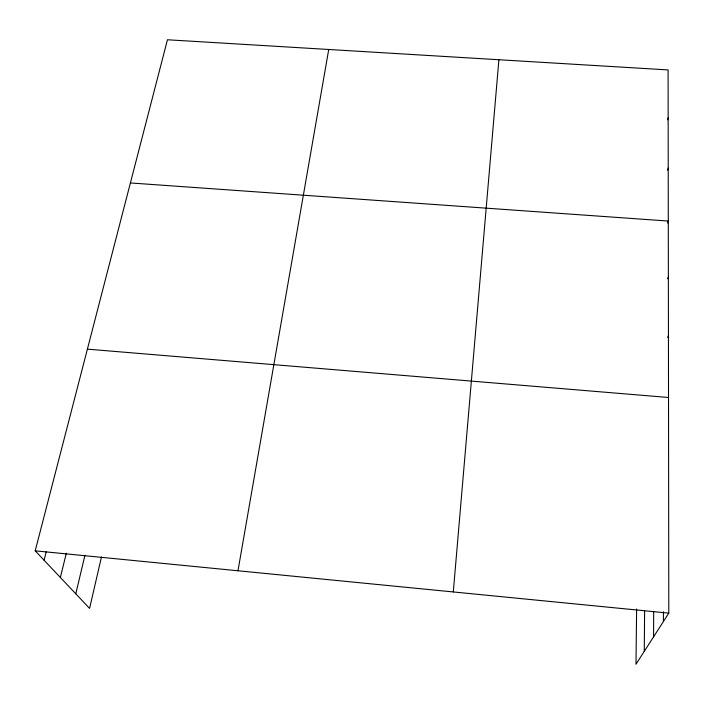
<?xml version="1.0" encoding="UTF-8"?>
<svg xmlns="http://www.w3.org/2000/svg" width="704" height="704" viewBox="0 0 704 704"><rect width="100%" height="100%" fill="white"/><g stroke="black" fill="none" stroke-linecap="round" stroke-linejoin="round"><path stroke-width="1.06" d="M663.414 621.526L663.423 611.767M653.558 636.856L653.682 611.732M644.274 651.323L644.609 611.151M636.618 609.004L635.985 664.233L668.8 613.14L668.096 69.925L167.455 39.767L35.2 550.827L89.584 608.406L101.464 556.987M453.297 591.941L498.898 59.734M237.97 570.768L328.733 49.482M75.786 593.798L84.955 555.271M60.368 577.474L66.334 553.194M44.088 560.234L46.235 551.76M667.612 119.83L668.158 117.832M667.63 170.201L668.219 168.142M667.682 223.027L668.29 221.056L130.398 182.952M667.7 278.766L668.36 276.76M667.7 337.515L668.439 335.491M87.393 349.14L668.518 397.496M35.2 550.827L668.8 613.14"/></g></svg>
